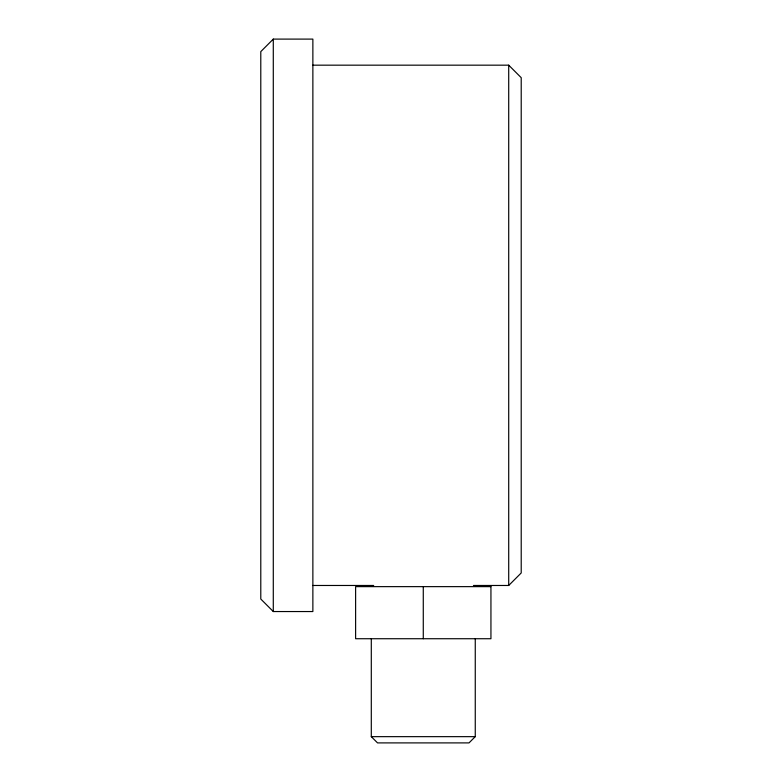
<?xml version="1.0" encoding="UTF-8"?>
<svg xmlns="http://www.w3.org/2000/svg" width="782" height="782" viewBox="0 0 782 782"><rect width="100%" height="100%" fill="white"/><g stroke="black" fill="none" stroke-linecap="round" stroke-linejoin="round"><path stroke-width="1.17" d="M273.289 39.1L260.787 51.612L260.787 599.032L273.289 611.544L312.868 611.544L312.868 39.1L273.289 39.1L273.289 611.544M473.442 585.474L508.711 585.474L521.213 572.962L521.213 77.682L508.711 65.17L312.868 65.17M475.26 638.728L475.26 736.654L469.005 742.9L377.54 742.9L371.294 736.654L371.294 638.728M312.868 585.474L373.688 585.474M371.294 736.654L475.26 736.654M508.711 65.17L508.711 585.474M423.277 586.637L423.277 638.728M490.94 586.637L355.615 586.637L355.615 638.728L490.94 638.728L490.94 586.637"/></g></svg>
